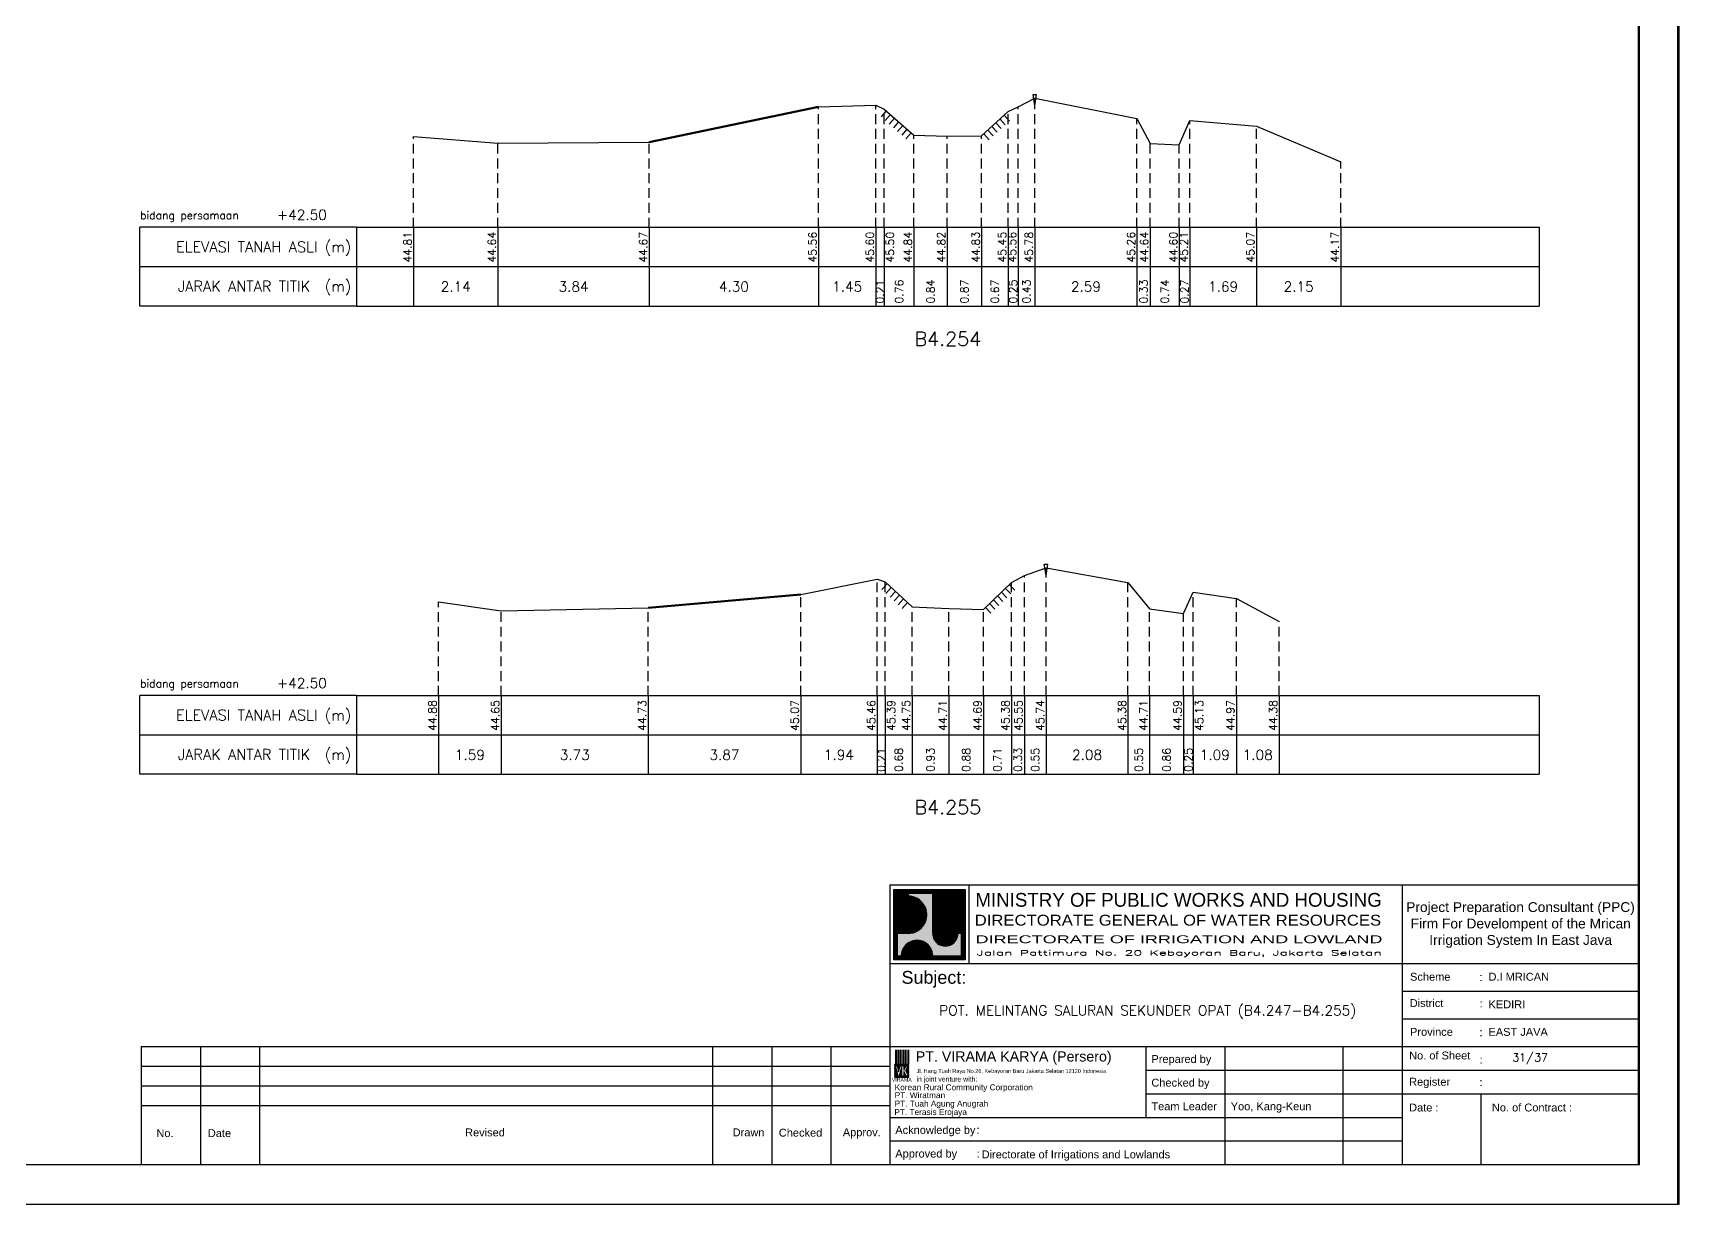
# Model space of a CAD drawing. Header units: inches. Extents: x -11 to 3175, y -842 to -783.
# Drawn here: x 2617.34 to 2659.1, y -842 to -812.3 of the extents above; entities that cross this region are included whole.
import ezdxf
from ezdxf.enums import TextEntityAlignment as Align

# ---------------------------------------------------------------- set-up
doc = ezdxf.new("R2010")
doc.units = ezdxf.units.IN
doc.header["$MEASUREMENT"] = 0
doc.linetypes.add('DASHED2', pattern=[0.375, 0.25, -0.125])
doc.layers.add('KOP', color=7, linetype='Continuous')
doc.layers.add('pelengkap', color=7, linetype='Continuous')
doc.styles.add('ARIAL', font='arial.ttf')
doc.styles.add('battang01', font='arial.ttf')
doc.styles.add('L100', font='simplex.shx', dxfattribs={"height": 0.254})
doc.styles.add('L140', font='simplex.shx', dxfattribs={"height": 0.356})
doc.styles.add('L80', font='simplex.shx', dxfattribs={"height": 0.203})
doc.styles.add('ROMANS-N', font='ROMANS.SHX', dxfattribs={"width": 0.8})
doc.styles.add('SONDU', font='arial.ttf')
doc.styles.get("Standard").update_dxf_attribs({"font": 'simplex.shx'})
doc.styles.add('STYLE1', font='arial.ttf', dxfattribs={"height": 0.2})
pattern_1 = [(45, (0, 0), (-0.08838834764831843, 0.08838834764831845), [])]

# ---------------------------------------------------------------- blocks, each defined once
blk = doc.blocks.new('kop')
at = {"layer": 'KOP'}
h = blk.add_hatch(color=3, dxfattribs=at)
h.paths.add_polyline_path([(609.8653532927285, 69.7965174242664), (591.8076082223538, 69.7965174242664), (591.8076082223538, 51.90947071793616), (609.8653532927285, 51.90947071793616)])
h.paths.add_polyline_path([(592.1020534932645, 52.24844148547069), (592.1020534932645, 69.50460869670152), (609.5341911203627, 69.50460869670152), (609.5341911203627, 52.24844148547069)], flags=16)
edge = h.paths.add_edge_path(flags=0)
edge.add_line((608.873529834174, 52.90910277674104), (601.6712012034158, 52.90910277674104))
edge.add_ellipse((597.6820295724688, 52.91975268540099), major_axis=(2.820780363398898, 2.820780363398898), ratio=0.9999999999999934, start_angle=314.8470375744171, end_angle=495.1529624255826)
edge.add_line((593.6928579415221, 52.90910277674104), (592.7627147794652, 52.90910277674104))
edge.add_line((592.7627147794651, 52.90910277674104), (592.7627147794651, 58.62619728620361))
edge.add_line((592.7627147794651, 58.62619728620368), (595.428986556629, 58.62619728620368))
edge.add_ellipse((595.4289865566291, 63.36824099147847), major_axis=(-3.353131261170752, 3.353131261170752), ratio=0.9999999999999983, start_angle=134.9999999999999, end_angle=314.9999999999999)
edge.add_line((595.4289865566291, 68.11028469675327), (595.4289865566291, 68.84394741944757))
edge.add_line((595.4289865566291, 68.84394741944752), (601.6547436091821, 68.84394741944752))
edge.add_line((601.6547436091821, 68.84394741944752), (601.6547436091821, 58.59413430307072))
edge.add_ellipse((604.8563547331537, 58.62619728605213), major_axis=(2.263994459030571, 2.263994459030571), ratio=0.9999999999991376, start_angle=135.5737774266452, end_angle=315.0000000026869)
edge.add_line((608.0581264027169, 58.62619728620368), (608.873529834174, 58.62619728620368))
edge.add_line((608.873529834174, 58.62619728620368), (608.873529834174, 52.9091027767411))
h = blk.add_hatch(dxfattribs=at)
h.set_pattern_fill('ANSI31', color=21)
h.set_pattern_definition(pattern_1)
h.paths.add_polyline_path([(609.5341911203627, 69.50460869670152), (592.1020534932645, 69.50460869670152), (592.1020534932645, 52.24844148547069), (609.5341911203627, 52.24844148547069)])
edge = h.paths.add_edge_path(flags=16)
edge.add_line((608.0581264038578, 58.62619728331649), (608.873529834174, 58.62619728331649))
edge.add_line((608.873529834174, 58.62619728331649), (608.873529834174, 52.90910277674104))
edge.add_line((608.873529834174, 52.90910277674104), (601.6712012043477, 52.90910277674104))
edge.add_ellipse((597.6820295732255, 52.91975268530538), major_axis=(-2.820780363950464, 2.820780363950464), ratio=0.9999999999999999, start_angle=224.8470375717975, end_angle=405.1529624282025)
edge.add_line((593.6928579421033, 52.90910277674104), (592.7627147794651, 52.90910277674104))
edge.add_line((592.7627147794651, 52.90910277674104), (592.7627147794651, 58.62619728331649))
edge.add_line((592.7627147794651, 58.62619728331649), (595.4289865705781, 58.62619728331649))
edge.add_ellipse((595.4289865571182, 63.3682409894528), major_axis=(-3.353131262124677, 3.353131262124677), ratio=0.9999999999999912, start_angle=134.9999999999997, end_angle=314.9999999999998)
edge.add_line((595.4289865571182, 68.11028469676671), (595.4289865571182, 68.84394741944752))
edge.add_line((595.4289865571182, 68.84394741944752), (601.6547436095548, 68.84394741944752))
edge.add_line((601.6547436095548, 68.84394741944752), (601.6547436095548, 58.5941344047481))
edge.add_ellipse((604.8563547345466, 58.62619728331649), major_axis=(-2.263994459341034, 2.263994459341035), ratio=0.999999999999965, start_angle=45.57377555810933, end_angle=225.000000000001)
h = blk.add_hatch(color=3, dxfattribs=at)
edge = h.paths.add_edge_path()
edge.add_line((601.6547436091821, 68.84394741944752), (595.4289865566291, 68.84394741944752))
edge.add_line((595.4289865566291, 68.84394741944752), (595.4289865566291, 68.11028469675321))
edge.add_ellipse((595.4289865566291, 63.36824099147847), major_axis=(-3.353131261170759, 3.353131261170758), ratio=0.9999999999999979, start_angle=134.9999999999999, end_angle=314.99999999999994, ccw=False)
edge.add_line((595.4289865566291, 58.62619728620368), (592.7627147794652, 58.62619728620368))
edge.add_line((592.7627147794651, 58.62619728620368), (592.7627147794651, 52.9091027767411))
edge.add_line((592.7627147794651, 52.90910277674104), (593.692857941522, 52.90910277674104))
edge.add_ellipse((597.6820295724688, 52.91975268540099), major_axis=(-2.820780363398898, 2.820780363398898), ratio=0.9999999999999934, start_angle=-135.1529624255826, end_angle=45.15296242558293, ccw=False)
edge.add_line((601.6712012034156, 52.90910277674104), (608.8735298341738, 52.90910277674104))
edge.add_line((608.873529834174, 52.90910277674104), (608.873529834174, 58.62619728620361))
edge.add_line((608.873529834174, 58.62619728620368), (608.0581264027169, 58.62619728620368))
edge.add_ellipse((604.856354733136, 58.62619728987087), major_axis=(2.263994459042317, 2.263994459042318), ratio=0.9999999999997576, start_angle=134.426222510409, end_angle=314.999999934367, ccw=False)
edge.add_line((601.6547436091821, 58.65826027636805), (601.6547436091821, 68.8439474194476))
h = blk.add_hatch(dxfattribs=at)
h.set_pattern_fill('ANSI31', color=41)
h.set_pattern_definition(pattern_1)
h.paths.add_polyline_path([(595.5939701222399, 25.44229578518152), (591.9923714647559, 25.44229578518152), (591.9923714647559, 22.12011222587194), (595.5939701222399, 22.12011222587194)])
h.paths.add_polyline_path([(594.8290399212113, 23.80107538915849), (595.486404190889, 22.50553331270966), (594.9518442189607, 22.50553331270966), (594.3704352444638, 23.59173922572727), (594.3704352444638, 22.50553331270966), (593.8526512319377, 22.50553331270966), (593.8526512319377, 24.7253559070662), (593.2416323709347, 22.50553331270966), (592.8436656118323, 22.50553331270966), (592.1206616099082, 25.0450254569166), (592.6728596590955, 25.0450254569166), (593.0257276515837, 23.53939475651638), (593.4088768836065, 25.0450254569166), (594.3704352444638, 25.0450254569166), (594.3704352444638, 23.99209855350495), (594.8904903176194, 25.0450254569166), (595.4627761213299, 25.0450254569166)], flags=16)
at = {"color": 2}
blk.add_lwpolyline([(-49.29008735655361, -9.987386569675465), (790.6905617838997, -9.987386569675465), (790.6905617838997, 583.2926438577114), (-49.29008735655361, 583.2926438577114)], close=True, dxfattribs=at)
at = {"color": 6}
blk.add_lwpolyline([(0.6493091440684111, 0.0004927304488262507), (780.7026824837753, 0.0004927304488262507), (780.7026824837753, 573.3047645575871), (0.6493091440684111, 573.3047645575871)], close=True, dxfattribs=at)
at = {"layer": 'KOP', "color": 5}
for p, q in [((590.8030303217506, 70.96299432783698), (590.8030303217506, 29.98464833497903)), ((590.8030303217506, 70.96299432783698), (780.7026824837753, 70.96299432783698)), ((400.9033781597261, 29.98464833497903), (400.9033781597261, 0.0004927304488262507)), ((400.9033781597261, 29.98464833497903), (590.8030303217506, 29.98464833497903)), ((590.8030303217506, 29.98464833497903), (590.8030303217506, 0.0004927304488262507))]:
    blk.add_line(p, q, dxfattribs=at)
at = {"layer": 'KOP', "color": 3}
for p, q in [((591.8076082223538, 69.7965174242664), (609.8653532927285, 69.7965174242664)), ((591.8076082223538, 51.90947071793616), (591.8076082223538, 69.7965174242664)), ((592.1020534932645, 69.50460869670152), (609.5341911203627, 69.50460869670152)), ((592.1020534932645, 52.24844148547069), (592.1020534932645, 69.50460869670152)), ((595.4289865571182, 68.84394741502373), (595.4289865571182, 68.1102846954029)), ((595.4289865566291, 68.84394741944752), (601.6547436091821, 68.84394741944752)), ((601.6547436095548, 58.59413430414176), (601.6547436095548, 68.84394741502373)), ((609.5341911203627, 69.50460869670152), (609.5341911203627, 52.24844148547069)), ((609.8653532927285, 69.7965174242664), (609.8653532927285, 51.90947071793616)), ((592.7627147794651, 52.90910277674104), (592.7627147794651, 58.62619728620368)), ((595.4289865571182, 58.62619728331649), (592.7627147799426, 58.62619728331649)), ((608.8735298352565, 58.62619728331649), (608.0581264038578, 58.62619728331649)), ((608.873529834174, 58.62619728620368), (608.873529834174, 52.90910277674104)), ((609.8653532927285, 51.90947071793616), (591.8076082223538, 51.90947071793616)), ((609.5341911203627, 52.24844148547069), (592.1020534932645, 52.24844148547069)), ((593.6928579415221, 52.90910277674104), (592.7627147794651, 52.90910277674104)), ((608.873529834174, 52.90910277674104), (601.6712012034156, 52.90910277674104)), ((720.7343712747147, 43.97725428375983), (780.7026824837753, 43.97725428375983)), ((720.7343712747147, 36.98095130936949), (780.7026824837753, 36.98095130936949)), ((415.895455961991, 29.98464833497903), (415.895455961991, 0.0004927304488262507)), ((430.8875337642562, 29.98464833497903), (430.8875337642562, 0.0004927304488262507)), ((545.8267969149554, 29.98464833497903), (545.8267969149554, 0.0004927304488262507)), ((560.8188747172203, 29.98464833497903), (560.8188747172203, 0.0004927304488262507)), ((575.8109525194855, 29.98464833497903), (575.8109525194855, 0.0004927304488262507)), ((655.7687007982327, 29.98464833497903), (655.7687007982327, 11.99415497226093)), ((675.7581378679197, 29.98464833497903), (675.7581378679197, 0.0004927304488262507)), ((705.7422934724498, 29.98464833497903), (705.7422934724498, 0.0004927304488262507)), ((400.9033781597261, 24.98728906755738), (590.8030303217506, 24.98728906755738)), ((655.7687007982327, 23.98781721407303), (720.7343712747147, 23.98781721407303)), ((720.7343712747147, 23.98781721407303), (780.7026824837753, 23.98781721407303)), ((400.9033781597261, 19.98992980013563), (590.8030303217506, 19.98992980013563)), ((655.7687007982327, 17.99098609316704), (720.7343712747147, 17.99098609316704)), ((720.7343712747147, 17.99098609316704), (780.7026824837753, 17.99098609316704)), ((740.7238083444017, 17.99098609316704), (740.7238083444017, 0.0004927304488262507)), ((400.9033781597261, 14.99257053271398), (590.8030303217506, 14.99257053271398)), ((590.8030303217506, 5.997323851354935), (720.7343712747147, 5.997323851354935))]:
    blk.add_line(p, q, dxfattribs=at)
at = {"layer": 'KOP', "color": 4}
for p, q in [((610.7924673914374, 70.96299432783698), (610.7924673914374, 50.97355725815018)), ((720.7343712747147, 70.96299432783698), (720.7343712747147, 0.0004927304488262507)), ((590.8030303217506, 50.97355725815018), (720.7343712747147, 50.97355725815018)), ((720.7343712747147, 50.97355725815018), (780.7026824837753, 50.97355725815018)), ((590.8030303217506, 29.98464833497903), (720.7343712747147, 29.98464833497903)), ((720.7343712747147, 29.98464833497903), (780.7026824837753, 29.98464833497903)), ((590.8030303217506, 11.99415497226093), (720.7343712747147, 11.99415497226093))]:
    blk.add_line(p, q, dxfattribs=at)
at = {"layer": 'KOP', "color": 41}
blk.add_line((595.5939701222399, 22.12011222587194), (591.9923714647559, 22.12011222587194), dxfattribs=at)
for points in [[(591.9923714647559, 25.44229578518152), (595.5939701222399, 25.44229578518152)], [(592.2042302093139, 25.44229578518152), (592.4160889538717, 25.44229578518152)], [(592.6279476984296, 25.44229578518152), (592.8398064429874, 25.44229578518152)], [(593.0516651875452, 25.44229578518152), (593.2635239321031, 25.44229578518152)], [(593.475382676661, 25.44229578518152), (593.6872414212188, 25.44229578518152)], [(593.8991001657766, 25.44229578518152), (594.1109589103345, 25.44229578518152)], [(594.3228176548924, 25.44229578518152), (594.5346763994503, 25.44229578518152)], [(594.7465351440081, 25.44229578518152), (594.958393888566, 25.44229578518152)], [(595.1702526331238, 25.44229578518152), (595.3821113776818, 25.44229578518152)], [(592.1206616099082, 25.0450254569166), (592.6728596590955, 25.0450254569166)], [(592.1206616099082, 25.0450254569166), (592.8436656118323, 22.50553331270964)], [(592.6728596590955, 25.04502545691657), (593.0257276515837, 23.53939475651638), (593.4088768836065, 25.04502545691663)], [(592.8436656118323, 22.50553331270966), (593.2416323709347, 22.50553331270966)], [(593.2416323709347, 22.50553331270964), (593.8526512319377, 24.7253559070662)], [(593.4088768836065, 25.0450254569166), (594.3704352444638, 25.0450254569166)], [(593.8526512319377, 22.50553331270966), (593.8526512319377, 24.7253559070662)], [(593.8526512319377, 22.50553331270966), (594.3704352444638, 22.50553331270966)], [(594.3704352444638, 25.0450254569166), (594.3704352444638, 23.99209855350495)], [(594.3704352444638, 23.99209855350495), (594.8904903176194, 25.04502545691664)], [(594.9518442189607, 22.50553331270961), (594.3704352444638, 23.59173922572727)], [(594.3704352444638, 23.59173922572727), (594.3704352444638, 22.50553331270966)], [(594.8290399212113, 23.80107538915849), (595.4627761213299, 25.04502545691658)], [(594.8290399212113, 23.80107538915849), (595.486404190889, 22.50553331270966)], [(594.8904903176194, 25.0450254569166), (595.4627761213299, 25.0450254569166)], [(594.9518442189607, 22.50553331270966), (595.486404190889, 22.50553331270966)]]:
    blk.add_lwpolyline(points, dxfattribs=at)
at = {"layer": 'KOP', "color": 42}
for points in [[(592.1962927759001, 29.11418325926331), (592.1962927759001, 25.44229578518152)], [(592.5354066955362, 29.11418325926331), (592.5354066955362, 25.44229578518152)], [(592.9591241846518, 29.11418325926331), (592.9591241846518, 25.44229578518152)], [(593.3828416737675, 29.11418325926331), (593.3828416737675, 25.44229578518152)], [(593.8065591628832, 29.11418325926331), (593.8065591628832, 25.44229578518152)], [(594.2302766519989, 29.11418325926331), (594.2302766519989, 25.44229578518152)], [(594.6539941411147, 29.11418325926331), (594.6539941411147, 25.44229578518152)], [(595.0777116302304, 29.11418325926331), (595.0777116302304, 25.44229578518152)], [(595.5014291193462, 29.11418325926331), (595.5014291193462, 25.44229578518152)]]:
    blk.add_lwpolyline(points, dxfattribs=at)
at = {"layer": 'KOP', "color": 3}
for centre, major_axis, ratio, start_param, end_param in [((595.4289865571182, 63.3682409894528), (-3.353131262124677, 3.353131262124677), 0.9999999999999912, 2.35619449019234, 5.497787143782134), ((604.8563547345466, 58.62619728331649), (-2.263994459341034, 2.263994459341035), 0.9999999999999651, 0.7853981633974656, 3.926990816987259), ((597.6820295732255, 52.91975268530538), (-2.820780363950464, 2.820780363950464), 0.9999999999999998, 3.924321118983262, 7.071253168581014)]:
    blk.add_ellipse(centre, major_axis=major_axis, ratio=ratio, start_param=start_param, end_param=end_param, dxfattribs=at)
at = {"layer": 'KOP', "color": 5, "style": 'SONDU'}
for s, height, width, p, p2 in [('MINISTRY OF PUBLIC WORKS AND HOUSING', 3.49815148719519, 0.9710490151369037, (612.4932982688147, 65.39724920043633), (715.583635835389, 65.39724920043633)), ('DIRECTORATE GENERAL OF WATER RESOURCES', 2.748547597081934, 1.100714376561997, (612.3259886324004, 60.61804978528377), (715.4154333181652, 60.61804978528377)), ('DIRECTORATE OF IRRIGATION AND LOWLAND', 1.99894370696868, 1.63875262601232, (612.5247331509995, 56.15346481889102), (715.7518429621628, 56.15346481889102))]:
    blk.add_text(s, height=height, dxfattribs=dict(at, width=width)).set_placement(p, p2, align=Align.FIT)
at = {"layer": 'KOP', "color": 3, "style": 'ROMANS-N', "width": 1.832260783358812}
blk.add_text('Jalan Pattimura No. 20 Kebayoran Baru, Jakarta Selatan', height=1.249339816855425, dxfattribs=at).set_placement((612.7914110984061, 53.0739527913797), (715.583635835389, 53.0739527913797), align=Align.FIT)
at = {"layer": 'KOP', "color": 5, "style": 'ARIAL'}
blk.add_text('Subject:', height=3.252150442789123, dxfattribs=at).set_placement((593.7538629287924, 45.86653647040268))
at = {"layer": 'KOP', "color": 3}
for s, height, style, p in [('Scheme', 1.99894370696868, 'battang01', (722.7467307064071, 46.65722556886666)), (':', 1.99894370696868, 'battang01', (740.368327375754, 46.56012324452533)), ('D.I MRICAN', 1.99894370696868, 'battang01', (742.6585068305885, 46.65722556886666)), ('District', 1.99894370696868, 'battang01', (722.6754973804648, 39.96707763894264)), (':', 1.99894370696868, 'battang01', (740.382074427338, 39.86997531646293)), ('KEDIRI', 1.99894370696868, 'battang01', (742.6585068305885, 39.66092259447632)), ('Province', 1.99894370696868, 'battang01', (722.7467307064071, 32.66461962008597)), (':', 1.99894370696868, 'battang01', (740.368327375754, 32.56751729574452)), ('EAST JAVA', 1.99894370696868, 'battang01', (742.6585068305885, 32.66461962008597)), ('Prepared by', 1.99894370696868, 'battang01', (657.1430811109453, 25.78808395849862)), ('No. of Sheet ', 1.99894370696868, 'battang01', (722.520620818671, 26.67669459981798)), (':', 1.99894370696868, 'battang01', (740.3764858407951, 25.61838168175072)), ('in joint venture with:', 1.249339816855425, 'SONDU', (597.5578460284455, 21.07202452231022)), ('Checked by', 1.99894370696868, 'battang01', (657.1430811109453, 19.79125283759251)), ('Register', 1.99894370696868, 'battang01', (722.520620818671, 20.01807698302375)), (':', 1.99894370696868, 'battang01', (740.3598310849088, 19.92097465868241)), ('Team Leader', 1.99894370696868, 'battang01', (657.1430811109453, 13.79442171668651)), ('Yoo, Kang-Keun', 1.99894370696868, 'battang01', (677.261691985017, 13.79442171668651)), ('Date :', 1.99894370696868, 'battang01', (722.520620818671, 13.48542904786333)), ('No. of Contract :', 1.99894370696868, 'battang01', (743.5203251274443, 13.48542904786333)), ('No.', 2, 'STYLE1', (404.7326663119579, 6.989602865739329)), ('Date', 2, 'STYLE1', (417.7761580577991, 6.989602865739329)), ('Revised', 2, 'STYLE1', (483.0371936477145, 7.169341252978228)), ('Drawn', 2, 'STYLE1', (550.9231662973559, 7.182965166626985)), ('Checked', 2, 'STYLE1', (562.6224972631348, 7.108401592637279)), ('Approv.', 2, 'STYLE1', (578.86250988613, 7.205550314016108)), ('Acknowledge by', 1.99894370696868, 'battang01', (592.1774106344633, 7.797590595780406)), (':', 1.99894370696868, 'battang01', (612.7647815001492, 7.813086169812294)), ('Approved by', 1.99894370696868, 'battang01', (592.1774106344633, 1.800759474874411)), (':', 1.99894370696868, 'battang01', (612.8062382028575, 1.771932832116903)), ('Directorate of Irrigations and Lowlands', 1.99894370696868, 'battang01', (614.0846811434608, 1.594699671224788))]:
    blk.add_text(s, height=height, dxfattribs=dict(at, style=style)).set_placement(p)
at = {"layer": 'KOP', "color": 6, "style": 'SONDU'}
blk.add_text('PT. VIRAMA KARYA (Persero)', height=2.580944750812598, dxfattribs=at).set_placement((597.3630730504415, 26.14584984606049))
at = {"layer": 'KOP', "color": 42, "style": 'SONDU'}
blk.add_text('VIRAMA', height=0.9417941134961573, dxfattribs=at).set_placement((591.2959839900191, 21.03873930941651))
at = {"layer": 'KOP', "color": 4, "style": 'SONDU'}
for s, p in [('Korean Rural Community Corporation', (592.0172325651579, 18.85809622764893)), ('PT. Wiratman', (592.0172325651579, 16.86431729777243)), ('PT. Terasis Erojaya', (591.9444979581187, 12.58833032325808)), ('PT. Tuah Agung Anugrah', (591.9984246368545, 14.73155498450907))]:
    blk.add_text(s, height=1.49920778022651, dxfattribs=at).set_placement(p)
at = {"layer": 'KOP', "color": 3, "insert": (719.8583502723425, 60.76950394133539), "char_height": 2.49867963371085, "width": 61.43936713392102, "attachment_point": 4, "style": 'SONDU'}
blk.add_mtext('\\pi1.9124;Project Preparation Consultant (PPC)\\P\\pi3.0493;Firm For Develompent of the Mrican \\P\\pi7.7731;Irrigation System In East Java', dxfattribs=at)
at = {"layer": 'KOP', "color": 2, "insert": (597.5716775050441, 24.25098294227902), "char_height": 0.9994718534843399, "width": 48.71807324837515, "attachment_point": 1, "style": 'SONDU'}
blk.add_mtext('Jl. Hang Tuah Raya No.26, Kebayoran Baru Jakarta Selatan 12120 Indonesia', dxfattribs=at)
blk = doc.blocks.new('c100')
at = {"color": 2}
blk.add_lwpolyline([(-5, -1), (79.10000000000002, -1), (79.10000000000002, 58.4), (-5, 58.4)], close=True, dxfattribs=at)
at = {"color": 6}
blk.add_lwpolyline([(0, 0), (78.10000000000002, 0), (78.10000000000002, 57.4), (3.516176065587739e-15, 57.4)], close=True, dxfattribs=at)
blk = doc.blocks.new('das2')
at = {"color": 5, "linetype": 'Continuous'}
for q in [(0, 1), (17.75, 0.9999999999999973)]:
    blk.add_line((2.75, 1), q, dxfattribs=at)
at = {"color": 3, "linetype": 'Continuous'}
for p, q in [((2.75, 1), (2.75, 0)), ((17.75, 0.9999999999999973), (17.75, -2.664535259100376e-15)), ((0, 0.5000000000000004), (17.75, 0.4999999999999973)), ((2.75, 0), (0, 0)), ((2.75, 0), (17.75, -2.664535259100376e-15))]:
    blk.add_line(p, q, dxfattribs=at)
blk.add_lwpolyline([(0, 0), (0, 1)], dxfattribs=at)
blk.add_text('bidang persamaan', height=0.1, dxfattribs=at).set_placement((0.005000000000000004, 1.100000000000001))
at = {"color": 5, "linetype": 'Continuous'}
for s, p in [('ELEVASI TANAH ASLI (m)', (2.683279515513197, 0.6825000000000001)), ('JARAK ANTAR TITIK  (m)', (2.683279515513197, 0.1825000000000001))]:
    blk.add_text(s, height=0.135, dxfattribs=at).set_placement(p, align=Align.RIGHT)
blk = doc.blocks.new('gbrpatok')
at = {"color": 2, "linetype": 'Continuous'}
for p, q in [((-0.0004517254713327645, 0.0009574234873781506), (0.0004517254713327645, 0.0009574234873781506)), ((0, -0.001962284437723838), (-0.0004517254713327645, 0.0009574234873781506)), ((0, -0.001962284437723838), (0.0004517254713327645, 0.0009574234873781506))]:
    blk.add_line(p, q, dxfattribs=at)

msp = doc.modelspace()

# ---------------------------------------------------------------- linework, layer by layer
at = {"color": 2, "linetype": 'Continuous', "lineweight": -3}
for p, q in [((2632.974884889904, -815.0701589131784), (2637.270578879904, -814.1711589131784)), ((2637.270578879904, -814.1711589131784), (2638.724627046904, -814.1311589131783)), ((2638.724627046904, -814.1311589131783), (2638.934567871904, -814.2311589131783)), ((2638.934567871904, -814.2311589131783), (2639.691132611904, -814.8961589131784)), ((2641.408087588904, -814.9071589131784), (2642.081146547904, -814.2901589131783)), ((2642.081146547904, -814.2901589131783), (2642.331346505904, -814.1771589131783)), ((2642.331346505904, -814.1771589131783), (2642.758294980904, -813.9541589131784)), ((2642.758294980904, -813.9541589131784), (2645.348350192904, -814.4721589131783)), ((2645.348350192904, -814.4721589131783), (2645.681762955904, -815.1001589131783)), ((2646.422500487904, -815.1381589131784), (2646.690508733904, -814.5231589131783)), ((2646.690508733904, -814.5231589131783), (2648.376659955904, -814.6621589131784)), ((2648.376659955904, -814.6621589131784), (2650.521961704904, -815.5691589131784)), ((2626.997623610904, -814.9261589131784), (2629.135596090904, -815.0961589131783)), ((2629.135596090904, -815.0961589131783), (2632.974884889904, -815.0701589131784)), ((2639.691132611904, -814.8961589131784), (2640.533744688904, -814.9201589131783)), ((2640.533744688904, -814.9201589131783), (2641.408087588904, -814.9071589131784)), ((2645.681762955904, -815.1001589131783), (2646.422500487904, -815.1381589131784)), ((2642.49229547652, -826.0623272535105), (2643.04234002052, -825.8663272535105)), ((2643.04234002052, -825.8663272535105), (2645.12014511252, -826.2343272535105)), ((2636.81731431752, -826.5453272535105), (2638.75676887952, -826.1503272535105)), ((2638.75676887952, -826.1503272535105), (2638.96270314952, -826.2243272535105)), ((2638.96270314952, -826.2243272535105), (2639.64415226852, -826.8563272535105)), ((2641.45506783252, -826.9183272535105), (2642.16206676752, -826.2343272535105)), ((2642.16206676752, -826.2343272535105), (2642.49229547652, -826.0623272535105)), ((2645.12014511252, -826.2343272535105), (2645.66707810252, -826.9013272535105)), ((2627.62900368052, -826.7273272535105), (2629.22261897052, -826.9583272535104)), ((2632.95053691052, -826.8793272535105), (2636.81731431752, -826.5453272535105)), ((2646.52945573452, -827.0223272535105), (2646.77775378652, -826.4833272535105)), ((2646.77775378652, -826.4833272535105), (2647.86897663352, -826.6403272535105)), ((2647.86897663352, -826.6403272535105), (2648.95306425752, -827.2263272535105)), ((2629.22261897052, -826.9583272535104), (2632.95053691052, -826.8793272535105)), ((2639.64415226852, -826.8563272535105), (2640.57399948452, -826.8963272535104)), ((2640.57399948452, -826.8963272535104), (2641.45506783252, -826.9183272535105)), ((2645.66707810252, -826.9013272535105), (2646.52945573452, -827.0223272535105))]:
    msp.add_line(p, q, dxfattribs=at)
at = {"color": 1, "linetype": 'DASHED2', "lineweight": -3}
for p, q in [((2637.270578879904, -817.2351589131783), (2637.270578879904, -814.1711589131784)), ((2638.724627046904, -817.2351589131783), (2638.724627046904, -814.1311589131783)), ((2638.934567871904, -817.2351589131783), (2638.934567871904, -814.2311589131783)), ((2642.081146547904, -817.2351589131783), (2642.081146547904, -814.2901589131783)), ((2642.331346505904, -817.2351589131783), (2642.331346505904, -814.1771589131783)), ((2642.758294980904, -817.2351589131783), (2642.758294980904, -813.9541589131784)), ((2645.348350192904, -817.2351589131783), (2645.348350192904, -814.4721589131783)), ((2646.690508733904, -817.2351589131783), (2646.690508733904, -814.5231589131783)), ((2648.376659955904, -817.2351589131783), (2648.376659955904, -814.6621589131784)), ((2626.997623610904, -817.2351589131783), (2626.997623610904, -814.9261589131784)), ((2629.135596090904, -817.2351589131783), (2629.135596090904, -815.0961589131783)), ((2632.974884889904, -817.2351589131783), (2632.974884889904, -815.0701589131784)), ((2639.691132611904, -817.2351589131783), (2639.691132611904, -814.8961589131784)), ((2640.533744688904, -817.2351589131783), (2640.533744688904, -814.9201589131783)), ((2641.408087588904, -817.2351589131783), (2641.408087588904, -814.9071589131784)), ((2645.681762955904, -817.2351589131783), (2645.681762955904, -815.1001589131783)), ((2646.422500487904, -817.2351589131783), (2646.422500487904, -815.1381589131784)), ((2650.521961704904, -817.2351589131783), (2650.521961704904, -815.5691589131784)), ((2643.04234002052, -829.1103272535105), (2643.04234002052, -825.8663272535105)), ((2638.75676887952, -829.1103272535105), (2638.75676887952, -826.1503272535105)), ((2638.96270314952, -829.1103272535105), (2638.96270314952, -826.2243272535105)), ((2642.16206676752, -829.1103272535105), (2642.16206676752, -826.2343272535105)), ((2642.49229547652, -829.1103272535105), (2642.49229547652, -826.0623272535105)), ((2645.12014511252, -829.1103272535105), (2645.12014511252, -826.2343272535105)), ((2627.62900368052, -829.1103272535105), (2627.62900368052, -826.7273272535105)), ((2636.81731431752, -829.1103272535105), (2636.81731431752, -826.5453272535105)), ((2646.77775378652, -829.1103272535105), (2646.77775378652, -826.4833272535105)), ((2647.86897663352, -829.1103272535105), (2647.86897663352, -826.6403272535105)), ((2629.22261897052, -829.1103272535105), (2629.22261897052, -826.9583272535104)), ((2632.95053691052, -829.1103272535105), (2632.95053691052, -826.8793272535105)), ((2639.64415226852, -829.1103272535105), (2639.64415226852, -826.8563272535105)), ((2640.57399948452, -829.1103272535105), (2640.57399948452, -826.8963272535104)), ((2641.45506783252, -829.1103272535105), (2641.45506783252, -826.9183272535105)), ((2645.66707810252, -829.1103272535105), (2645.66707810252, -826.9013272535105)), ((2646.52945573452, -829.1103272535105), (2646.52945573452, -827.0223272535105)), ((2648.95306425752, -829.1103272535105), (2648.95306425752, -827.2263272535105))]:
    msp.add_line(p, q, dxfattribs=at)
at = {"color": 1, "linetype": 'Continuous', "lineweight": -3}
for p, q in [((2626.997623610904, -817.2351589131783), (2626.997623610904, -819.2351589131783)), ((2629.135596090904, -817.2351589131783), (2629.135596090904, -819.2351589131783)), ((2632.974884889904, -817.2351589131783), (2632.974884889904, -819.2351589131783)), ((2637.270578879904, -817.2351589131783), (2637.270578879904, -819.2351589131783)), ((2638.724627046904, -817.2351589131783), (2638.724627046904, -819.2351589131783)), ((2638.934567871904, -817.2351589131783), (2638.934567871904, -819.2351589131783)), ((2639.691132611904, -817.2351589131783), (2639.691132611904, -819.2351589131783)), ((2640.533744688904, -817.2351589131783), (2640.533744688904, -819.2351589131783)), ((2641.408087588904, -817.2351589131783), (2641.408087588904, -819.2351589131783)), ((2642.081146547904, -817.2351589131783), (2642.081146547904, -819.2351589131783)), ((2642.331346505904, -817.2351589131783), (2642.331346505904, -819.2351589131783)), ((2642.758294980904, -817.2351589131783), (2642.758294980904, -819.2351589131783)), ((2645.348350192904, -817.2351589131783), (2645.348350192904, -819.2351589131783)), ((2645.681762955904, -817.2351589131783), (2645.681762955904, -819.2351589131783)), ((2646.422500487904, -817.2351589131783), (2646.422500487904, -819.2351589131783)), ((2646.690508733904, -817.2351589131783), (2646.690508733904, -819.2351589131783)), ((2648.376659955904, -817.2351589131783), (2648.376659955904, -819.2351589131783)), ((2650.521961704904, -817.2351589131783), (2650.521961704904, -819.2351589131783)), ((2627.62900368052, -829.1103272535105), (2627.62900368052, -831.1103272535105)), ((2629.22261897052, -829.1103272535105), (2629.22261897052, -831.1103272535105)), ((2632.95053691052, -829.1103272535105), (2632.95053691052, -831.1103272535105)), ((2636.81731431752, -829.1103272535105), (2636.81731431752, -831.1103272535105)), ((2638.75676887952, -829.1103272535105), (2638.75676887952, -831.1103272535105)), ((2638.96270314952, -829.1103272535105), (2638.96270314952, -831.1103272535105)), ((2639.64415226852, -829.1103272535105), (2639.64415226852, -831.1103272535105)), ((2640.57399948452, -829.1103272535105), (2640.57399948452, -831.1103272535105)), ((2641.45506783252, -829.1103272535105), (2641.45506783252, -831.1103272535105)), ((2642.16206676752, -829.1103272535105), (2642.16206676752, -831.1103272535105)), ((2642.49229547652, -829.1103272535105), (2642.49229547652, -831.1103272535105)), ((2643.04234002052, -829.1103272535105), (2643.04234002052, -831.1103272535105)), ((2645.12014511252, -829.1103272535105), (2645.12014511252, -831.1103272535105)), ((2645.66707810252, -829.1103272535105), (2645.66707810252, -831.1103272535105)), ((2646.52945573452, -829.1103272535105), (2646.52945573452, -831.1103272535105)), ((2646.77775378652, -829.1103272535105), (2646.77775378652, -831.1103272535105)), ((2647.86897663352, -829.1103272535105), (2647.86897663352, -831.1103272535105)), ((2648.95306425752, -829.1103272535105), (2648.95306425752, -831.1103272535105))]:
    msp.add_line(p, q, dxfattribs=at)
at = {"layer": 'pelengkap', "color": 8, "linetype": 'Continuous', "lineweight": 60}
for p, q in [((2632.974884889904, -815.0701589131784), (2637.270578879904, -814.1711589131784)), ((2632.95053691052, -826.8793272535105), (2636.81731431752, -826.5453272535105))]:
    msp.add_line(p, q, dxfattribs=at)
at = {"layer": 'pelengkap', "color": 1, "linetype": 'Continuous', "lineweight": -3}
for p, q in [((2638.987144587604, -814.2773724281518), (2638.855105973394, -814.4275916158658)), ((2639.092298019004, -814.3697994580988), (2638.960259404794, -814.5200186458128)), ((2639.197451450404, -814.4622264880458), (2639.065412836194, -814.6124456757598)), ((2639.302604881804, -814.5546535179927), (2639.170566267594, -814.7048727057067)), ((2639.407758313204, -814.6470805479397), (2639.275719698994, -814.7972997356537)), ((2641.666085945796, -814.6706491927835), (2641.80123435745, -814.818076825293)), ((2641.769285288553, -814.5760453046255), (2641.904433700207, -814.723472937135)), ((2641.87248463131, -814.4814414164675), (2642.007633042964, -814.6288690489771)), ((2641.975683974067, -814.3868375283096), (2642.110832385721, -814.5342651608191)), ((2639.512911744604, -814.7395075778867), (2639.380873130394, -814.8897267656007)), ((2639.618065176005, -814.8319346078337), (2639.486026561794, -814.9821537955477)), ((2641.459687260282, -814.8598569690994), (2641.594835671936, -815.007284601609)), ((2641.562886603039, -814.7652530809414), (2641.698035014693, -814.912680713451)), ((2639.014027758979, -826.2719275104832), (2638.878027024772, -826.4185692517951)), ((2639.116676977898, -826.3671280244287), (2638.98067624369, -826.5137697657406)), ((2642.008466781745, -826.3829305753396), (2642.147530853997, -826.5266705621513)), ((2642.109084772513, -826.2855857247631), (2642.248148844765, -826.4293257115747)), ((2639.219326196816, -826.4623285383741), (2639.083325462609, -826.608970279686)), ((2639.321975415735, -826.5575290523195), (2639.185974681527, -826.7041707936314)), ((2639.424624634653, -826.652729566265), (2639.288623900446, -826.7993713075768)), ((2639.527273853572, -826.7479300802104), (2639.391273119364, -826.8945718215223)), ((2641.605994818672, -826.7723099776457), (2641.745058890925, -826.9160499644573)), ((2641.70661280944, -826.6749651270692), (2641.845676881693, -826.8187051138808)), ((2641.807230800208, -826.5776202764927), (2641.946294872461, -826.7213602633043)), ((2641.907848790976, -826.4802754259161), (2642.046912863229, -826.6240154127278)), ((2641.505376827904, -826.8696548282222), (2641.644440900156, -827.0133948150338))]:
    msp.add_line(p, q, dxfattribs=at)

# ---------------------------------------------------------------- block references
at = {"color": 2, "linetype": 'Continuous', "lineweight": -3}
msp.add_blockref('c100', (2580, -841), dxfattribs=at)
for name, p, xscale, yscale, zscale in [('kop', (2580, -841), 0.1, 0.1, 0.1), ('das2', (2620.05, -819.225), 2, 2, 2), ('das2', (2620.05, -831.1), 2, 2, 2)]:
    msp.add_blockref(name, p, dxfattribs=dict(at, xscale=xscale, yscale=yscale, zscale=zscale))
at = {"color": 1, "linetype": 'Continuous', "lineweight": -3, "xscale": 100, "yscale": 100, "zscale": 100}
for p in [(2642.758294980904, -813.9541589131784), (2643.04234002052, -825.8663272535105)]:
    msp.add_blockref('gbrpatok', p, dxfattribs=at)

# ---------------------------------------------------------------- texts
at = {"color": 3, "linetype": 'Continuous', "lineweight": -3, "style": 'L100'}
for s, p in [('+42.50', (2624.165866561296, -817.0404026700543)), ('2.14', (2628.066609850904, -818.8601589131783)), ('3.84', (2631.055240490404, -818.8601589131783)), ('4.30', (2635.122731884904, -818.8601589131783)), ('1.45', (2637.997602963404, -818.8601589131783)), ('2.59', (2644.053322586904, -818.8601589131783)), ('1.69', (2647.533584344904, -818.8601589131783)), ('2.15', (2649.449310830404, -818.8601589131783)), ('+42.50', (2624.165866561296, -828.9154026700543)), ('1.59', (2628.42581132552, -830.7353272535105)), ('3.73', (2631.08657794052, -830.7353272535105)), ('3.87', (2634.88392561402, -830.7353272535105)), ('1.94', (2637.78704159852, -830.7353272535105)), ('2.08', (2644.08124256652, -830.7353272535105)), ('1.09', (2647.32336521002, -830.7353272535105)), ('1.08', (2648.41102044552, -830.7353272535105))]:
    msp.add_text(s, height=0.254, dxfattribs=at).set_placement(p, align=Align.CENTER)
at = {"color": 3, "linetype": 'Continuous', "lineweight": -3, "style": 'L80'}
for s, p in [('44.81', (2626.947429129497, -817.7351292426741)), ('44.64', (2629.085401609498, -817.7351292426741)), ('44.67', (2632.924690408498, -817.7351292426741)), ('45.56', (2637.220384398498, -817.7351292426741)), ('45.60', (2638.674432565498, -817.7351292426741)), ('45.50', (2639.184373390498, -817.7351292426741)), ('44.84', (2639.640938130497, -817.7351292426741)), ('44.82', (2640.483550207498, -817.7351292426741)), ('44.83', (2641.357893107498, -817.7351292426741)), ('45.45', (2642.030952066497, -817.7351292426741)), ('45.56', (2642.281152024498, -817.7351292426741)), ('45.78', (2642.708100499498, -817.7351292426741)), ('45.26', (2645.298155711498, -817.7351292426741)), ('44.64', (2645.631568474498, -817.7351292426741)), ('44.60', (2646.372306006498, -817.7351292426741)), ('45.21', (2646.640314252497, -817.7351292426741)), ('45.07', (2648.326465474498, -817.7351292426741)), ('44.17', (2650.471767223497, -817.7351292426741)), ('44.88', (2627.578809199113, -829.6102975830063)), ('44.65', (2629.172424489113, -829.6102975830063)), ('44.73', (2632.900342429114, -829.6102975830063)), ('45.07', (2636.767119836114, -829.6102975830063)), ('45.46', (2638.706574398113, -829.6102975830063)), ('45.39', (2639.212508668114, -829.6102975830063)), ('44.75', (2639.593957787114, -829.6102975830063)), ('44.71', (2640.523805003113, -829.6102975830063)), ('44.69', (2641.404873351114, -829.6102975830063)), ('45.38', (2642.111872286114, -829.6102975830063)), ('45.55', (2642.442100995114, -829.6102975830063)), ('45.74', (2642.992145539114, -829.6102975830063)), ('45.38', (2645.069950631113, -829.6102975830063)), ('44.71', (2645.616883621114, -829.6102975830063)), ('44.59', (2646.479261253114, -829.6102975830063)), ('45.13', (2647.027559305114, -829.6102975830063)), ('44.97', (2647.818782152114, -829.6102975830063)), ('44.38', (2648.902869776114, -829.6102975830063))]:
    msp.add_text(s, height=0.203, rotation=90, dxfattribs=at).set_placement(p, align=Align.CENTER)
for s, p in [('0.21', (2638.829597459404, -818.8601589131783)), ('0.76', (2639.312850241904, -818.8601589131783)), ('0.84', (2640.112438650404, -818.8601589131783)), ('0.87', (2640.970916138904, -818.8601589131783)), ('0.67', (2641.744617068404, -818.8601589131783)), ('0.25', (2642.206246526904, -818.8601589131783)), ('0.43', (2642.544820743404, -818.8601589131783)), ('0.33', (2645.515056574404, -818.8601589131783)), ('0.74', (2646.052131721904, -818.8601589131783)), ('0.27', (2646.556504610904, -818.8601589131783)), ('0.21', (2638.85973601452, -830.7353272535105)), ('0.68', (2639.30342770902, -830.7353272535105)), ('0.93', (2640.10907587652, -830.7353272535105)), ('0.88', (2641.01453365852, -830.7353272535105)), ('0.71', (2641.80856730002, -830.7353272535105)), ('0.33', (2642.32718112202, -830.7353272535105)), ('0.55', (2642.76731774852, -830.7353272535105)), ('0.55', (2645.39361160752, -830.7353272535105)), ('0.86', (2646.09826691852, -830.7353272535105)), ('0.25', (2646.65360476052, -830.7353272535105))]:
    msp.add_text(s, height=0.203, rotation=90, dxfattribs=at).set_placement(p, align=Align.MIDDLE_CENTER)
at = {"color": 4, "linetype": 'Continuous', "lineweight": -3, "style": 'L140'}
for s, p in [('B4.254', (2640.550123084671, -820.2373845434007)), ('B4.255', (2640.550123084671, -832.1123845434007))]:
    msp.add_text(s, height=0.356, dxfattribs=at).set_placement(p, align=Align.CENTER)
at = {"color": 4, "linetype": 'Continuous', "lineweight": -3}
for s, height, style, p in [('POT. MELINTANG SALURAN SEKUNDER OPAT (B4.247-B4.255)', 0.254, 'L100', (2645.621, -837.09)), ('31/', 0.203, 'L80', (2655.14, -838.282)), ('37', 0.203, 'L80', (2655.6, -838.282))]:
    msp.add_text(s, height=height, dxfattribs=dict(at, style=style)).set_placement(p, align=Align.MIDDLE_CENTER)

doc.saveas('drawing.dxf')
